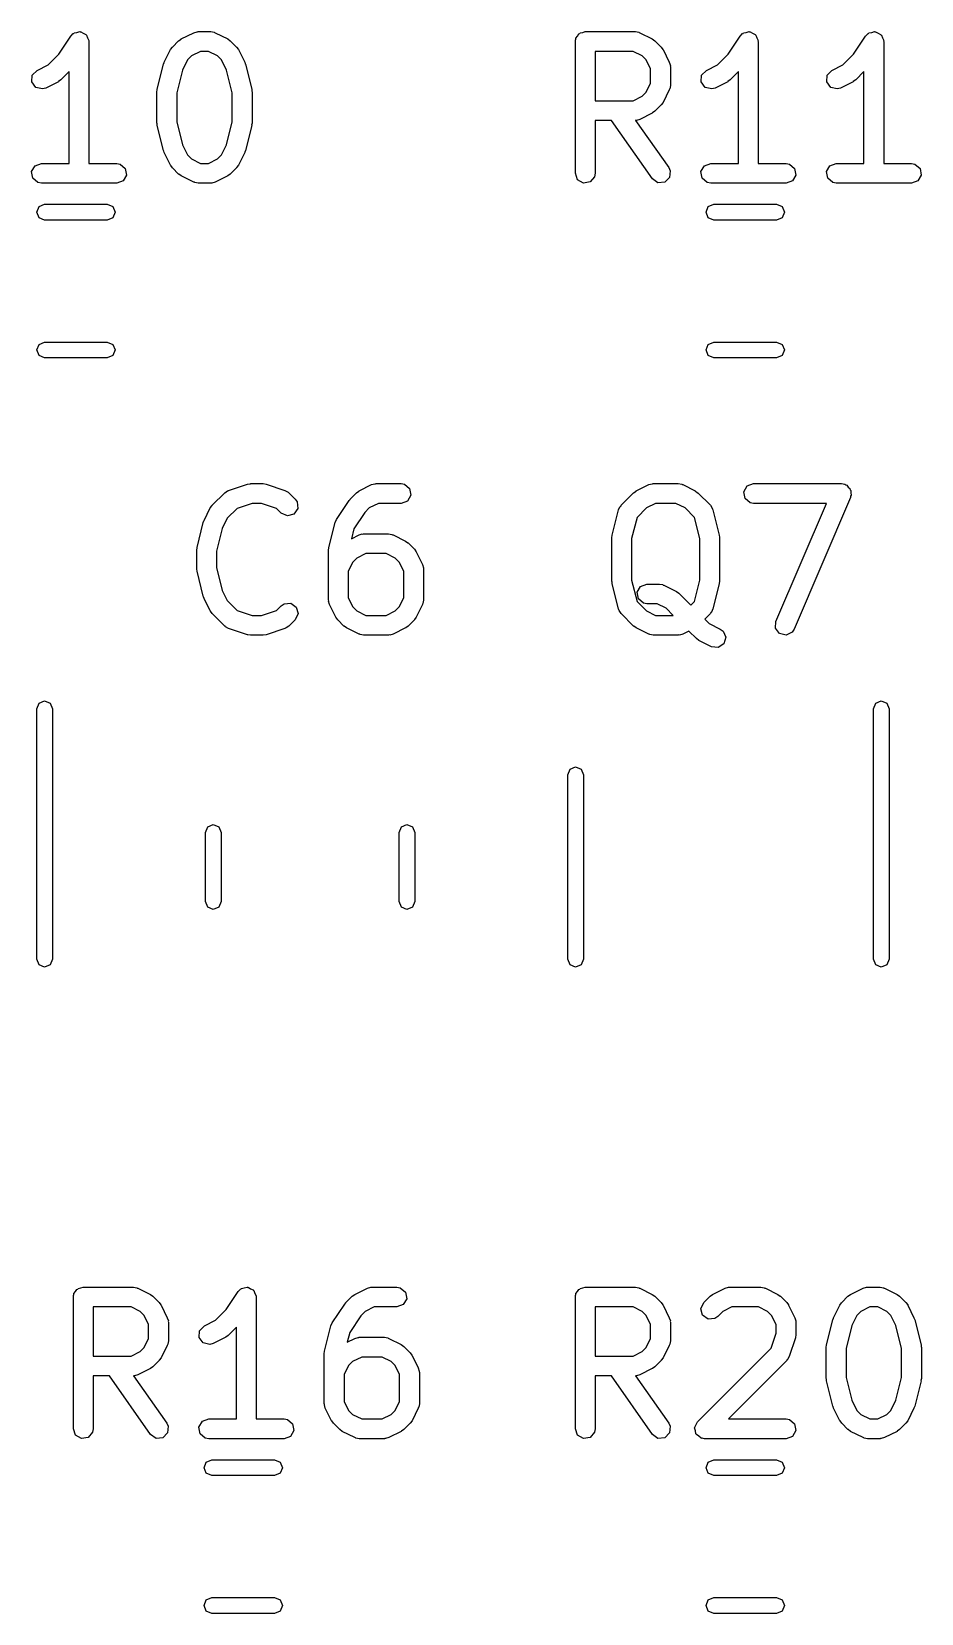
# Model space of a CAD drawing. Extents: x 122.1 to 176.4, y -124 to -74.3.
# Drawn here: x 156.51 to 163.26, y -90.12 to -78.12 of the extents above; entities that cross this region are included whole.
import ezdxf

# ---------------------------------------------------------------- set-up
doc = ezdxf.new("R2010")
doc.units = 0
doc.layers.add('BLACK', color=7, linetype='CONTINUOUS')

msp = doc.modelspace()

# ---------------------------------------------------------------- linework, layer by layer
at = {"layer": 'BLACK', "linetype": 'CONTINUOUS'}
for p, q in [((156.853, -78.1236), (156.874, -78.1175)), ((156.874, -78.1175), (156.878, -78.1193)), ((156.878, -78.1193), (156.882, -78.1185)), ((156.882, -78.1185), (156.901, -78.1294)), ((157.74, -78.1253), (157.765, -78.1179)), ((157.765, -78.1179), (157.769, -78.1189)), ((157.769, -78.1189), (157.774, -78.1174)), ((157.774, -78.1174), (157.869, -78.1174)), ((157.869, -78.1174), (157.894, -78.1219)), ((160.692, -78.124), (160.711, -78.1174)), ((160.711, -78.1174), (161.092, -78.1174)), ((161.092, -78.1174), (161.117, -78.1219)), ((161.933, -78.1236), (161.954, -78.1175)), ((161.954, -78.1175), (161.958, -78.1193)), ((161.958, -78.1193), (161.962, -78.1185)), ((161.962, -78.1185), (161.981, -78.1294)), ((162.885, -78.1236), (162.906, -78.1175)), ((162.906, -78.1175), (162.91, -78.1193)), ((162.91, -78.1193), (162.914, -78.1185)), ((162.914, -78.1185), (162.933, -78.1294)), ((156.715, -78.2875), (156.806, -78.1508)), ((156.806, -78.1508), (156.824, -78.1319)), ((156.824, -78.1319), (156.829, -78.1307)), ((156.829, -78.1307), (156.831, -78.1274)), ((156.831, -78.1274), (156.853, -78.1236)), ((156.901, -78.1294), (156.921, -78.1381)), ((156.921, -78.1381), (156.923, -78.142)), ((156.923, -78.142), (156.926, -78.1442)), ((156.926, -78.1442), (156.934, -78.1646)), ((156.934, -78.1646), (156.943, -78.1841)), ((156.943, -78.1841), (156.942, -78.1883)), ((156.942, -78.1883), (156.944, -78.1924)), ((156.944, -78.1924), (156.944, -79.1174)), ((157.564, -78.2541), (157.577, -78.2361)), ((157.577, -78.2361), (157.578, -78.2346)), ((157.578, -78.2346), (157.625, -78.187)), ((157.625, -78.187), (157.644, -78.1741)), ((157.644, -78.1741), (157.645, -78.1729)), ((157.645, -78.1729), (157.74, -78.1253)), ((157.894, -78.1219), (157.898, -78.1248)), ((157.898, -78.1248), (157.902, -78.1253)), ((157.902, -78.1253), (157.998, -78.1729)), ((157.998, -78.1729), (158.016, -78.1863)), ((158.016, -78.1863), (158.017, -78.187)), ((158.017, -78.187), (158.065, -78.2346)), ((158.065, -78.2346), (158.078, -78.253)), ((160.636, -78.1924), (160.637, -78.1826)), ((160.636, -79.1924), (160.636, -78.1924)), ((160.637, -78.1794), (160.639, -78.1765)), ((160.637, -78.1826), (160.637, -78.1794)), ((160.639, -78.1765), (160.64, -78.1667)), ((160.64, -78.1667), (160.653, -78.1518)), ((160.653, -78.1518), (160.663, -78.1349)), ((160.663, -78.1349), (160.669, -78.1326)), ((160.669, -78.1326), (160.673, -78.1274)), ((160.673, -78.1274), (160.692, -78.124)), ((161.117, -78.1219), (161.121, -78.1248)), ((161.121, -78.1248), (161.125, -78.1253)), ((161.125, -78.1253), (161.22, -78.1729)), ((161.22, -78.1729), (161.238, -78.1863)), ((161.238, -78.1863), (161.24, -78.187)), ((161.24, -78.187), (161.288, -78.2346)), ((161.288, -78.2346), (161.3, -78.253)), ((161.795, -78.2875), (161.886, -78.1508)), ((161.886, -78.1508), (161.904, -78.1319)), ((161.904, -78.1319), (161.909, -78.1307)), ((161.909, -78.1307), (161.911, -78.1274)), ((161.911, -78.1274), (161.933, -78.1236)), ((161.981, -78.1294), (162.001, -78.1381)), ((162.001, -78.1381), (162.003, -78.142)), ((162.003, -78.142), (162.006, -78.1442)), ((162.006, -78.1442), (162.014, -78.1646)), ((162.014, -78.1646), (162.023, -78.1841)), ((162.023, -78.1841), (162.022, -78.1883)), ((162.022, -78.1883), (162.024, -78.1924)), ((162.024, -78.1924), (162.024, -79.1174)), ((162.748, -78.2875), (162.839, -78.1508)), ((162.839, -78.1508), (162.857, -78.1319)), ((162.857, -78.1319), (162.861, -78.1307)), ((162.861, -78.1307), (162.864, -78.1274)), ((162.864, -78.1274), (162.885, -78.1236)), ((162.933, -78.1294), (162.953, -78.1381)), ((162.953, -78.1381), (162.955, -78.142)), ((162.955, -78.142), (162.959, -78.1442)), ((162.959, -78.1442), (162.966, -78.1646)), ((162.966, -78.1646), (162.976, -78.1841)), ((162.976, -78.1841), (162.975, -78.1883)), ((162.975, -78.1883), (162.976, -78.1924)), ((162.976, -78.1924), (162.976, -79.1174)), ((156.634, -78.3688), (156.715, -78.2875)), ((157.51, -78.3647), (157.516, -78.3528)), ((157.516, -78.3493), (157.564, -78.2541)), ((157.516, -78.3528), (157.516, -78.3493)), ((157.692, -78.332), (157.654, -78.409)), ((157.723, -78.3016), (157.692, -78.332)), ((157.791, -78.2674), (157.723, -78.3016)), ((157.851, -78.2674), (157.791, -78.2674)), ((157.92, -78.3016), (157.851, -78.2674)), ((157.95, -78.332), (157.92, -78.3016)), ((157.989, -78.409), (157.95, -78.332)), ((158.078, -78.253), (158.079, -78.2541)), ((158.079, -78.2541), (158.126, -78.3493)), ((158.126, -78.3493), (158.13, -78.3617)), ((160.786, -78.2674), (160.786, -78.6412)), ((161.074, -78.2674), (160.786, -78.2674)), ((161.142, -78.3016), (161.074, -78.2674)), ((161.173, -78.332), (161.142, -78.3016)), ((161.207, -78.4006), (161.173, -78.332)), ((161.3, -78.253), (161.302, -78.2541)), ((161.302, -78.2541), (161.349, -78.3493)), ((161.349, -78.3493), (161.357, -78.3743)), ((161.714, -78.3688), (161.795, -78.2875)), ((162.666, -78.3688), (162.748, -78.2875)), ((156.511, -78.4995), (156.514, -78.4483)), ((156.514, -78.4483), (156.55, -78.411)), ((156.55, -78.411), (156.634, -78.3688)), ((156.794, -78.4211), (156.731, -78.4835)), ((156.794, -79.1174), (156.794, -78.4211)), ((157.463, -78.5551), (157.51, -78.3647)), ((157.654, -78.409), (157.61, -78.5826)), ((158.032, -78.5826), (157.989, -78.409)), ((158.13, -78.3617), (158.132, -78.3647)), ((158.132, -78.3647), (158.18, -78.5551)), ((161.207, -78.508), (161.207, -78.4006)), ((161.357, -78.3743), (161.356, -78.3786)), ((161.356, -78.3786), (161.357, -78.3829)), ((161.357, -78.3829), (161.357, -78.5257)), ((161.591, -78.4995), (161.594, -78.4483)), ((161.594, -78.4483), (161.63, -78.411)), ((161.63, -78.411), (161.714, -78.3688)), ((161.874, -78.4211), (161.811, -78.4835)), ((161.874, -79.1174), (161.874, -78.4211)), ((162.544, -78.4995), (162.547, -78.4483)), ((162.547, -78.4483), (162.582, -78.411)), ((162.582, -78.411), (162.666, -78.3688)), ((162.826, -78.4211), (162.764, -78.4835)), ((162.826, -79.1174), (162.826, -78.4211)), ((156.542, -78.5407), (156.511, -78.4995)), ((156.592, -78.5526), (156.542, -78.5407)), ((156.617, -78.5452), (156.592, -78.5526)), ((156.712, -78.4976), (156.617, -78.5452)), ((156.713, -78.4964), (156.712, -78.4976)), ((156.731, -78.4835), (156.713, -78.4964)), ((157.46, -78.5733), (157.463, -78.5586)), ((157.46, -78.8114), (157.46, -78.5733)), ((157.463, -78.5586), (157.463, -78.5551)), ((157.61, -78.5826), (157.61, -78.8022)), ((158.032, -78.8022), (158.032, -78.5826)), ((158.18, -78.5551), (158.181, -78.5701)), ((158.181, -78.5701), (158.182, -78.5733)), ((158.182, -78.5733), (158.182, -78.8114)), ((161.142, -78.6069), (161.173, -78.5765)), ((161.173, -78.5765), (161.207, -78.508)), ((161.349, -78.5593), (161.302, -78.6545)), ((161.35, -78.5548), (161.349, -78.5593)), ((161.353, -78.5514), (161.35, -78.5548)), ((161.357, -78.5257), (161.353, -78.5514)), ((161.622, -78.5407), (161.591, -78.4995)), ((161.672, -78.5526), (161.622, -78.5407)), ((161.697, -78.5452), (161.672, -78.5526)), ((161.792, -78.4976), (161.697, -78.5452)), ((161.793, -78.4964), (161.792, -78.4976)), ((161.811, -78.4835), (161.793, -78.4964)), ((162.574, -78.5407), (162.544, -78.4995)), ((162.624, -78.5526), (162.574, -78.5407)), ((162.649, -78.5452), (162.624, -78.5526)), ((162.744, -78.4976), (162.649, -78.5452)), ((162.745, -78.4964), (162.744, -78.4976)), ((162.764, -78.4835), (162.745, -78.4964)), ((160.786, -78.6412), (161.074, -78.6412)), ((161.074, -78.6412), (161.142, -78.6069)), ((161.288, -78.674), (161.24, -78.7216)), ((161.302, -78.6545), (161.288, -78.6725)), ((161.288, -78.6725), (161.288, -78.674)), ((157.462, -78.8147), (157.46, -78.8114)), ((157.463, -78.8296), (157.462, -78.8147)), ((157.51, -79.0201), (157.463, -78.8296)), ((157.61, -78.8022), (157.654, -78.9757)), ((157.989, -78.9757), (158.032, -78.8022)), ((158.18, -78.8296), (158.132, -79.0201)), ((158.182, -78.8114), (158.179, -78.8262)), ((158.179, -78.8262), (158.18, -78.8296)), ((160.91, -78.7912), (160.786, -78.7912)), ((160.786, -78.7912), (160.786, -79.1924)), ((161.221, -79.2354), (160.91, -78.7912)), ((161.096, -78.7897), (161.093, -78.7908)), ((161.093, -78.7908), (161.344, -79.1494)), ((161.1, -78.7907), (161.096, -78.7897)), ((161.125, -78.7833), (161.1, -78.7907)), ((161.22, -78.7357), (161.125, -78.7833)), ((161.222, -78.7345), (161.22, -78.7357)), ((161.24, -78.7216), (161.222, -78.7345)), ((157.512, -79.023), (157.51, -79.0201)), ((157.516, -79.0354), (157.512, -79.023)), ((157.564, -79.1307), (157.516, -79.0354)), ((157.654, -78.9757), (157.692, -79.0527)), ((157.692, -79.0527), (157.723, -79.0831)), ((157.92, -79.0831), (157.95, -79.0527)), ((157.95, -79.0527), (157.989, -78.9757)), ((158.126, -79.0354), (158.079, -79.1307)), ((158.127, -79.0319), (158.126, -79.0354)), ((158.132, -79.0201), (158.127, -79.0319)), ((156.509, -79.1794), (156.535, -79.1349)), ((156.518, -79.2299), (156.509, -79.1794)), ((156.535, -79.1349), (156.583, -79.1174)), ((156.583, -79.1174), (156.794, -79.1174)), ((156.944, -79.1174), (157.155, -79.1174)), ((157.155, -79.1174), (157.18, -79.1219)), ((157.18, -79.1219), (157.219, -79.1549)), ((157.219, -79.1549), (157.228, -79.2054)), ((157.565, -79.1318), (157.564, -79.1307)), ((157.578, -79.1502), (157.565, -79.1318)), ((157.625, -79.1978), (157.578, -79.1502)), ((157.627, -79.1985), (157.625, -79.1978)), ((157.645, -79.2118), (157.627, -79.1985)), ((157.723, -79.0831), (157.791, -79.1174)), ((157.791, -79.1174), (157.851, -79.1174)), ((157.851, -79.1174), (157.92, -79.0831)), ((158.017, -79.1978), (157.999, -79.2107)), ((158.065, -79.1502), (158.017, -79.1978)), ((158.079, -79.1307), (158.065, -79.1487)), ((158.065, -79.1487), (158.065, -79.1502)), ((160.653, -79.2406), (160.636, -79.1924)), ((160.786, -79.1924), (160.781, -79.218)), ((161.344, -79.1494), (161.355, -79.173)), ((161.355, -79.173), (161.35, -79.2241)), ((161.589, -79.1794), (161.615, -79.1349)), ((161.598, -79.2299), (161.589, -79.1794)), ((161.615, -79.1349), (161.663, -79.1174)), ((161.663, -79.1174), (161.874, -79.1174)), ((162.024, -79.1174), (162.235, -79.1174)), ((162.235, -79.1174), (162.26, -79.1219)), ((162.26, -79.1219), (162.299, -79.1549)), ((162.299, -79.1549), (162.308, -79.2054)), ((162.542, -79.1794), (162.567, -79.1349)), ((162.551, -79.2299), (162.542, -79.1794)), ((162.567, -79.1349), (162.615, -79.1174)), ((162.615, -79.1174), (162.826, -79.1174)), ((162.976, -79.1174), (163.187, -79.1174)), ((163.187, -79.1174), (163.213, -79.1219)), ((163.213, -79.1219), (163.252, -79.1549)), ((163.252, -79.1549), (163.261, -79.2054)), ((156.557, -79.2629), (156.518, -79.2299)), ((156.583, -79.2674), (156.557, -79.2629)), ((157.155, -79.2674), (156.583, -79.2674)), ((157.203, -79.2498), (157.155, -79.2674)), ((157.228, -79.2054), (157.203, -79.2498)), ((157.74, -79.2595), (157.645, -79.2118)), ((157.744, -79.26), (157.74, -79.2595)), ((157.748, -79.2629), (157.744, -79.26)), ((157.774, -79.2674), (157.748, -79.2629)), ((157.869, -79.2674), (157.774, -79.2674)), ((157.873, -79.2658), (157.869, -79.2674)), ((157.877, -79.2669), (157.873, -79.2658)), ((157.902, -79.2595), (157.877, -79.2669)), ((157.998, -79.2118), (157.902, -79.2595)), ((157.999, -79.2107), (157.998, -79.2118)), ((160.698, -79.2662), (160.653, -79.2406)), ((160.748, -79.2573), (160.698, -79.2662)), ((160.781, -79.218), (160.748, -79.2573)), ((161.263, -79.2648), (161.221, -79.2354)), ((161.314, -79.2604), (161.263, -79.2648)), ((161.35, -79.2241), (161.314, -79.2604)), ((161.637, -79.2629), (161.598, -79.2299)), ((161.663, -79.2674), (161.637, -79.2629)), ((162.235, -79.2674), (161.663, -79.2674)), ((162.283, -79.2498), (162.235, -79.2674)), ((162.308, -79.2054), (162.283, -79.2498)), ((162.59, -79.2629), (162.551, -79.2299)), ((162.615, -79.2674), (162.59, -79.2629)), ((163.187, -79.2674), (162.615, -79.2674)), ((163.235, -79.2498), (163.187, -79.2674)), ((163.261, -79.2054), (163.235, -79.2498)), ((156.565, -79.4451), (156.608, -79.4275)), ((156.608, -79.4275), (157.082, -79.4275)), ((157.082, -79.4275), (157.125, -79.4451)), ((161.645, -79.4451), (161.688, -79.4275)), ((161.688, -79.4275), (162.162, -79.4275)), ((162.162, -79.4275), (162.205, -79.4451)), ((156.548, -79.4875), (156.565, -79.4451)), ((156.565, -79.5299), (156.548, -79.4875)), ((156.608, -79.5475), (156.565, -79.5299)), ((157.082, -79.5475), (156.608, -79.5475)), ((157.125, -79.5299), (157.082, -79.5475)), ((157.125, -79.4451), (157.142, -79.4875)), ((157.142, -79.4875), (157.125, -79.5299)), ((161.628, -79.4875), (161.645, -79.4451)), ((161.645, -79.5299), (161.628, -79.4875)), ((161.688, -79.5475), (161.645, -79.5299)), ((162.162, -79.5475), (161.688, -79.5475)), ((162.205, -79.5299), (162.162, -79.5475)), ((162.205, -79.4451), (162.222, -79.4875)), ((162.222, -79.4875), (162.205, -79.5299)), ((156.548, -80.5325), (156.565, -80.4901)), ((156.565, -80.4901), (156.608, -80.4725)), ((156.608, -80.4725), (157.082, -80.4725)), ((157.082, -80.4725), (157.125, -80.4901)), ((157.125, -80.4901), (157.142, -80.5325)), ((161.628, -80.5325), (161.645, -80.4901)), ((161.645, -80.4901), (161.688, -80.4725)), ((161.688, -80.4725), (162.162, -80.4725)), ((162.162, -80.4725), (162.205, -80.4901)), ((162.205, -80.4901), (162.222, -80.5325)), ((156.565, -80.5749), (156.548, -80.5325)), ((156.608, -80.5925), (156.565, -80.5749)), ((157.082, -80.5925), (156.608, -80.5925)), ((157.125, -80.5749), (157.082, -80.5925)), ((157.142, -80.5325), (157.125, -80.5749)), ((161.645, -80.5749), (161.628, -80.5325)), ((161.688, -80.5925), (161.645, -80.5749)), ((162.162, -80.5925), (161.688, -80.5925)), ((162.205, -80.5749), (162.162, -80.5925)), ((162.222, -80.5325), (162.205, -80.5749)), ((157.996, -81.601), (158.001, -81.6006)), ((158.001, -81.6006), (158.004, -81.5978)), ((158.004, -81.5978), (158.147, -81.5502)), ((158.147, -81.5502), (158.169, -81.5469)), ((158.169, -81.5469), (158.171, -81.5464)), ((158.171, -81.5464), (158.266, -81.5464)), ((158.266, -81.5464), (158.288, -81.5503)), ((158.288, -81.5503), (158.29, -81.5502)), ((158.29, -81.5502), (158.432, -81.5978)), ((158.432, -81.5978), (158.455, -81.6103)), ((158.994, -81.6019), (159.089, -81.5543)), ((159.089, -81.5543), (159.114, -81.5469)), ((159.114, -81.5469), (159.119, -81.5479)), ((159.119, -81.5479), (159.123, -81.5464)), ((159.123, -81.5464), (159.313, -81.5464)), ((159.313, -81.5464), (159.339, -81.5509)), ((159.339, -81.5509), (159.378, -81.5839)), ((159.378, -81.5839), (159.387, -81.6344)), ((161.098, -81.6019), (161.193, -81.5543)), ((161.193, -81.5543), (161.218, -81.5469)), ((161.218, -81.5469), (161.222, -81.5479)), ((161.222, -81.5479), (161.227, -81.5464)), ((161.227, -81.5464), (161.417, -81.5464)), ((161.417, -81.5464), (161.443, -81.5509)), ((161.443, -81.5509), (161.446, -81.5538)), ((161.446, -81.5538), (161.451, -81.5543)), ((161.451, -81.5543), (161.546, -81.6019)), ((161.915, -81.6084), (161.94, -81.5639)), ((161.94, -81.5639), (161.988, -81.5464)), ((161.988, -81.5464), (162.655, -81.5464)), ((162.655, -81.5464), (162.681, -81.5509)), ((162.681, -81.5509), (162.688, -81.5566)), ((162.688, -81.5566), (162.696, -81.5586)), ((162.696, -81.5586), (162.707, -81.5726)), ((162.707, -81.5726), (162.72, -81.5839)), ((162.72, -81.5839), (162.722, -81.5926)), ((162.722, -81.5926), (162.727, -81.5997)), ((162.727, -81.5997), (162.726, -81.6172)), ((157.865, -81.7307), (157.879, -81.7127)), ((157.879, -81.7112), (157.975, -81.616)), ((157.879, -81.7127), (157.879, -81.7112)), ((157.975, -81.616), (157.996, -81.601)), ((158.183, -81.6964), (158.068, -81.7346)), ((158.254, -81.6964), (158.183, -81.6964)), ((158.368, -81.7346), (158.254, -81.6964)), ((158.455, -81.6103), (158.458, -81.6141)), ((158.458, -81.6141), (158.462, -81.616)), ((158.462, -81.616), (158.509, -81.6636)), ((158.509, -81.6636), (158.524, -81.6849)), ((158.524, -81.6849), (158.529, -81.736)), ((158.822, -81.8179), (158.918, -81.675)), ((158.918, -81.675), (158.926, -81.6668)), ((158.926, -81.6668), (158.927, -81.6636)), ((158.927, -81.6636), (158.975, -81.616)), ((158.975, -81.616), (158.993, -81.6031)), ((158.993, -81.6031), (158.994, -81.6019)), ((159.141, -81.6964), (159.072, -81.7306)), ((159.313, -81.6964), (159.141, -81.6964)), ((159.362, -81.6788), (159.313, -81.6964)), ((159.387, -81.6344), (159.362, -81.6788)), ((160.974, -81.7223), (160.98, -81.7179)), ((160.98, -81.7179), (160.983, -81.7112)), ((160.983, -81.7112), (161.078, -81.616)), ((161.078, -81.616), (161.097, -81.6031)), ((161.097, -81.6031), (161.098, -81.6019)), ((161.244, -81.6964), (161.176, -81.7306)), ((161.399, -81.6964), (161.244, -81.6964)), ((161.468, -81.7306), (161.399, -81.6964)), ((161.546, -81.6019), (161.564, -81.6153)), ((161.564, -81.6153), (161.565, -81.616)), ((161.565, -81.616), (161.661, -81.7112)), ((161.661, -81.7112), (161.675, -81.7325)), ((161.924, -81.6589), (161.915, -81.6084)), ((161.963, -81.6919), (161.924, -81.6589)), ((161.988, -81.6964), (161.963, -81.6919)), ((162.541, -81.6964), (161.988, -81.6964)), ((162.158, -82.5918), (162.541, -81.6964)), ((162.724, -81.6509), (162.296, -82.6509)), ((162.725, -81.6421), (162.724, -81.6509)), ((162.729, -81.6344), (162.725, -81.6421)), ((162.726, -81.6172), (162.729, -81.6344)), ((157.812, -81.8413), (157.817, -81.8295)), ((157.817, -81.8295), (157.818, -81.8259)), ((157.818, -81.8259), (157.865, -81.7307)), ((157.994, -81.8087), (157.956, -81.8857)), ((158.068, -81.7346), (157.994, -81.8087)), ((158.403, -81.7697), (158.368, -81.7346)), ((158.45, -81.7913), (158.403, -81.7697)), ((158.499, -81.7781), (158.45, -81.7913)), ((158.529, -81.736), (158.499, -81.7781)), ((158.812, -81.8413), (158.822, -81.8183)), ((158.822, -81.8183), (158.822, -81.8179)), ((159.038, -81.7644), (158.955, -81.8903)), ((159.072, -81.7306), (159.038, -81.7644)), ((160.916, -81.9365), (160.963, -81.746)), ((160.963, -81.746), (160.974, -81.7223)), ((161.104, -81.8026), (161.063, -81.9639)), ((161.176, -81.7306), (161.104, -81.8026)), ((161.54, -81.8026), (161.468, -81.7306)), ((161.58, -81.9639), (161.54, -81.8026)), ((161.675, -81.7325), (161.676, -81.7399)), ((161.676, -81.7399), (161.68, -81.746)), ((161.68, -81.746), (161.728, -81.9365)), ((157.765, -82.0318), (157.812, -81.8413)), ((157.956, -81.8857), (157.912, -82.0592)), ((158.765, -82.0318), (158.812, -81.8413)), ((158.955, -81.8903), (158.936, -81.9644)), ((158.936, -81.9644), (158.994, -81.9353)), ((158.994, -81.9353), (159.019, -81.9278)), ((159.019, -81.9278), (159.024, -81.9289)), ((159.024, -81.9289), (159.028, -81.9273)), ((159.028, -81.9273), (159.218, -81.9273)), ((159.218, -81.9273), (159.244, -81.9319)), ((159.244, -81.9319), (159.247, -81.9347)), ((159.247, -81.9347), (159.252, -81.9353)), ((159.252, -81.9353), (159.347, -81.9829)), ((160.913, -81.9547), (160.916, -81.94)), ((160.913, -82.288), (160.913, -81.9547)), ((160.916, -81.94), (160.916, -81.9365)), ((161.728, -81.9365), (161.729, -81.9515)), ((161.729, -81.9515), (161.73, -81.9547)), ((161.73, -81.9547), (161.73, -82.288)), ((157.762, -82.05), (157.765, -82.0352)), ((157.762, -82.1928), (157.762, -82.05)), ((157.765, -82.0352), (157.765, -82.0318)), ((157.912, -82.0592), (157.912, -82.1836)), ((158.762, -82.05), (158.765, -82.0352)), ((158.762, -82.4309), (158.762, -82.05)), ((158.765, -82.0352), (158.765, -82.0318)), ((159.045, -82.0773), (158.977, -82.1116)), ((159.201, -82.0773), (159.045, -82.0773)), ((159.269, -82.1116), (159.201, -82.0773)), ((159.347, -81.9829), (159.365, -81.9962)), ((159.365, -81.9962), (159.367, -81.9969)), ((159.367, -81.9969), (159.414, -82.0445)), ((159.414, -82.0445), (159.427, -82.0629)), ((159.427, -82.0629), (159.428, -82.064)), ((159.428, -82.064), (159.476, -82.1593)), ((161.063, -81.9639), (161.063, -82.2788)), ((161.58, -82.2788), (161.58, -81.9639)), ((157.763, -82.1961), (157.762, -82.1928)), ((157.765, -82.211), (157.763, -82.1961)), ((157.912, -82.1836), (157.956, -82.3571)), ((158.947, -82.142), (158.912, -82.2105)), ((158.977, -82.1116), (158.947, -82.142)), ((159.299, -82.142), (159.269, -82.1116)), ((159.334, -82.2105), (159.299, -82.142)), ((159.476, -82.1593), (159.483, -82.1842)), ((159.483, -82.1842), (159.482, -82.1886)), ((159.482, -82.1886), (159.484, -82.1928)), ((159.484, -82.1928), (159.484, -82.4309)), ((157.812, -82.4015), (157.765, -82.211)), ((158.912, -82.2105), (158.912, -82.4132)), ((159.334, -82.4132), (159.334, -82.2105)), ((160.915, -82.2913), (160.913, -82.288)), ((160.916, -82.3062), (160.915, -82.2913)), ((160.963, -82.4967), (160.916, -82.3062)), ((161.063, -82.2788), (161.104, -82.4402)), ((161.131, -82.3258), (161.179, -82.3083)), ((161.179, -82.3083), (161.274, -82.3083)), ((161.274, -82.3083), (161.3, -82.3128)), ((161.3, -82.3128), (161.303, -82.3157)), ((161.303, -82.3157), (161.308, -82.3162)), ((161.308, -82.3162), (161.403, -82.3638)), ((161.54, -82.4402), (161.58, -82.2788)), ((161.728, -82.3062), (161.68, -82.4967)), ((161.73, -82.288), (161.728, -82.3028)), ((161.728, -82.3028), (161.728, -82.3062)), ((157.814, -82.4044), (157.812, -82.4015)), ((157.818, -82.4168), (157.814, -82.4044)), ((157.865, -82.5121), (157.818, -82.4168)), ((157.956, -82.3571), (157.994, -82.4341)), ((157.994, -82.4341), (158.068, -82.5082)), ((158.764, -82.4351), (158.762, -82.4309)), ((158.763, -82.4395), (158.764, -82.4351)), ((158.77, -82.4644), (158.763, -82.4395)), ((158.912, -82.4132), (158.947, -82.4817)), ((159.299, -82.4817), (159.334, -82.4132)), ((159.484, -82.4309), (159.479, -82.4566)), ((161.104, -82.4402), (161.176, -82.5121)), ((161.105, -82.3703), (161.131, -82.3258)), ((161.114, -82.4208), (161.105, -82.3703)), ((161.153, -82.4538), (161.114, -82.4208)), ((161.403, -82.3638), (161.421, -82.3772)), ((161.421, -82.3772), (161.422, -82.3779)), ((161.422, -82.3779), (161.512, -82.4677)), ((161.512, -82.4677), (161.54, -82.4402)), ((157.867, -82.5132), (157.865, -82.5121)), ((157.879, -82.5316), (157.867, -82.5132)), ((157.975, -82.6268), (157.879, -82.5316)), ((158.068, -82.5082), (158.183, -82.5464)), ((158.183, -82.5464), (158.254, -82.5464)), ((158.254, -82.5464), (158.368, -82.5082)), ((158.368, -82.5082), (158.403, -82.4731)), ((158.403, -82.4731), (158.425, -82.4582)), ((158.425, -82.4582), (158.476, -82.4537)), ((158.476, -82.4537), (158.518, -82.4831)), ((158.531, -82.5327), (158.509, -82.5792)), ((158.518, -82.4831), (158.531, -82.5327)), ((158.818, -82.5597), (158.77, -82.4644)), ((158.819, -82.5608), (158.818, -82.5597)), ((158.947, -82.4817), (158.977, -82.5121)), ((158.977, -82.5121), (159.045, -82.5464)), ((159.045, -82.5464), (159.201, -82.5464)), ((159.201, -82.5464), (159.269, -82.5121)), ((159.269, -82.5121), (159.299, -82.4817)), ((159.428, -82.5597), (159.415, -82.5777)), ((159.476, -82.4644), (159.428, -82.5597)), ((159.479, -82.4566), (159.476, -82.46)), ((159.476, -82.46), (159.476, -82.4644)), ((160.967, -82.5028), (160.963, -82.4967)), ((160.968, -82.5102), (160.967, -82.5028)), ((160.983, -82.5316), (160.968, -82.5102)), ((161.078, -82.6268), (160.983, -82.5316)), ((161.179, -82.4583), (161.153, -82.4538)), ((161.176, -82.5121), (161.244, -82.5464)), ((161.256, -82.4583), (161.179, -82.4583)), ((161.244, -82.5464), (161.379, -82.5464)), ((161.325, -82.4925), (161.256, -82.4583)), ((161.379, -82.5464), (161.325, -82.4925)), ((161.661, -82.5316), (161.618, -82.5738)), ((161.664, -82.5248), (161.661, -82.5316)), ((161.67, -82.5205), (161.664, -82.5248)), ((161.68, -82.4967), (161.67, -82.5205)), ((157.979, -82.6287), (157.975, -82.6268)), ((157.981, -82.6325), (157.979, -82.6287)), ((158.004, -82.6449), (157.981, -82.6325)), ((158.147, -82.6925), (158.004, -82.6449)), ((158.432, -82.6449), (158.29, -82.6925)), ((158.436, -82.6421), (158.432, -82.6449)), ((158.44, -82.6417), (158.436, -82.6421)), ((158.462, -82.6268), (158.44, -82.6417)), ((158.509, -82.5792), (158.462, -82.6268)), ((158.832, -82.5792), (158.819, -82.5608)), ((158.879, -82.6268), (158.832, -82.5792)), ((158.881, -82.6275), (158.879, -82.6268)), ((158.899, -82.6408), (158.881, -82.6275)), ((158.994, -82.6885), (158.899, -82.6408)), ((159.347, -82.6408), (159.252, -82.6885)), ((159.348, -82.6397), (159.347, -82.6408)), ((159.367, -82.6268), (159.348, -82.6397)), ((159.414, -82.5792), (159.367, -82.6268)), ((159.415, -82.5777), (159.414, -82.5792)), ((161.08, -82.6275), (161.078, -82.6268)), ((161.098, -82.6408), (161.08, -82.6275)), ((161.193, -82.6885), (161.098, -82.6408)), ((161.497, -82.665), (161.451, -82.6885)), ((161.554, -82.722), (161.497, -82.665)), ((161.618, -82.5738), (161.652, -82.6074)), ((161.652, -82.6074), (161.736, -82.6495)), ((161.736, -82.6495), (161.757, -82.6651)), ((161.757, -82.6651), (161.778, -82.7121)), ((162.155, -82.6431), (162.158, -82.5918)), ((162.186, -82.6841), (162.155, -82.6431)), ((162.281, -82.6727), (162.235, -82.6959)), ((162.296, -82.6509), (162.281, -82.6727)), ((158.149, -82.6925), (158.147, -82.6925)), ((158.171, -82.6964), (158.149, -82.6925)), ((158.266, -82.6964), (158.171, -82.6964)), ((158.267, -82.6958), (158.266, -82.6964)), ((158.29, -82.6925), (158.267, -82.6958)), ((158.999, -82.689), (158.994, -82.6885)), ((159.002, -82.6919), (158.999, -82.689)), ((159.028, -82.6964), (159.002, -82.6919)), ((159.218, -82.6964), (159.028, -82.6964)), ((159.222, -82.6948), (159.218, -82.6964)), ((159.227, -82.6959), (159.222, -82.6948)), ((159.252, -82.6885), (159.227, -82.6959)), ((161.197, -82.689), (161.193, -82.6885)), ((161.201, -82.6919), (161.197, -82.689)), ((161.227, -82.6964), (161.201, -82.6919)), ((161.417, -82.6964), (161.227, -82.6964)), ((161.421, -82.6948), (161.417, -82.6964)), ((161.426, -82.6959), (161.421, -82.6948)), ((161.451, -82.6885), (161.426, -82.6959)), ((161.556, -82.7227), (161.554, -82.722)), ((161.574, -82.7361), (161.556, -82.7227)), ((161.669, -82.7837), (161.574, -82.7361)), ((161.72, -82.7896), (161.669, -82.7837)), ((161.763, -82.7613), (161.72, -82.7896)), ((161.778, -82.7121), (161.763, -82.7613)), ((162.235, -82.6959), (162.186, -82.6841)), ((156.548, -83.255), (156.566, -83.2126)), ((156.548, -85.155), (156.548, -83.255)), ((156.566, -83.2126), (156.608, -83.195)), ((156.608, -83.195), (156.65, -83.2126)), ((156.65, -83.2126), (156.668, -83.255)), ((156.668, -83.255), (156.668, -85.155)), ((162.898, -83.255), (162.916, -83.2126)), ((162.898, -85.155), (162.898, -83.255)), ((162.916, -83.2126), (162.958, -83.195)), ((162.958, -83.195), (163, -83.2126)), ((163, -83.2126), (163.018, -83.255)), ((163.018, -83.255), (163.018, -85.155)), ((160.578, -83.755), (160.596, -83.7126)), ((160.578, -85.155), (160.578, -83.755)), ((160.596, -83.7126), (160.638, -83.695)), ((160.638, -83.695), (160.68, -83.7126)), ((160.68, -83.7126), (160.698, -83.755)), ((160.698, -83.755), (160.698, -85.155)), ((157.828, -84.1937), (157.846, -84.1513)), ((157.828, -84.7163), (157.828, -84.1937)), ((157.846, -84.1513), (157.888, -84.1337)), ((157.888, -84.1337), (157.93, -84.1513)), ((157.93, -84.1513), (157.948, -84.1937)), ((157.948, -84.1937), (157.948, -84.7163)), ((159.298, -84.1937), (159.316, -84.1513)), ((159.298, -84.7163), (159.298, -84.1937)), ((159.316, -84.1513), (159.358, -84.1337)), ((159.358, -84.1337), (159.4, -84.1513)), ((159.4, -84.1513), (159.418, -84.1937)), ((159.418, -84.1937), (159.418, -84.7163)), ((157.846, -84.7587), (157.828, -84.7163)), ((157.948, -84.7163), (157.93, -84.7587)), ((159.316, -84.7587), (159.298, -84.7163)), ((159.418, -84.7163), (159.4, -84.7587)), ((157.888, -84.7763), (157.846, -84.7587)), ((157.93, -84.7587), (157.888, -84.7763)), ((159.358, -84.7763), (159.316, -84.7587)), ((159.4, -84.7587), (159.358, -84.7763)), ((156.566, -85.1974), (156.548, -85.155)), ((156.608, -85.215), (156.566, -85.1974)), ((156.65, -85.1974), (156.608, -85.215)), ((156.668, -85.155), (156.65, -85.1974)), ((160.596, -85.1974), (160.578, -85.155)), ((160.638, -85.215), (160.596, -85.1974)), ((160.68, -85.1974), (160.638, -85.215)), ((160.698, -85.155), (160.68, -85.1974)), ((162.916, -85.1974), (162.898, -85.155)), ((162.958, -85.215), (162.916, -85.1974)), ((163, -85.1974), (162.958, -85.215)), ((163.018, -85.155), (163, -85.1974)), ((156.826, -87.7174), (156.827, -87.7076)), ((156.826, -88.7174), (156.826, -87.7174)), ((156.827, -87.7044), (156.829, -87.7015)), ((156.827, -87.7076), (156.827, -87.7044)), ((156.829, -87.7015), (156.83, -87.6917)), ((156.83, -87.6917), (156.843, -87.6768)), ((156.843, -87.6768), (156.853, -87.6599)), ((156.853, -87.6599), (156.859, -87.6576)), ((156.859, -87.6576), (156.863, -87.6524)), ((156.863, -87.6524), (156.882, -87.649)), ((156.882, -87.649), (156.901, -87.6424)), ((156.901, -87.6424), (157.282, -87.6424)), ((157.282, -87.6424), (157.307, -87.6469)), ((157.307, -87.6469), (157.311, -87.6498)), ((157.311, -87.6498), (157.315, -87.6503)), ((157.315, -87.6503), (157.41, -87.6979)), ((157.41, -87.6979), (157.428, -87.7113)), ((157.428, -87.7113), (157.43, -87.712)), ((157.43, -87.712), (157.478, -87.7596)), ((157.985, -87.8125), (158.076, -87.6758)), ((158.076, -87.6758), (158.094, -87.6569)), ((158.094, -87.6569), (158.099, -87.6557)), ((158.099, -87.6557), (158.101, -87.6524)), ((158.101, -87.6524), (158.123, -87.6486)), ((158.123, -87.6486), (158.144, -87.6425)), ((158.144, -87.6425), (158.148, -87.6443)), ((158.148, -87.6443), (158.152, -87.6435)), ((158.152, -87.6435), (158.171, -87.6544)), ((158.171, -87.6544), (158.191, -87.6631)), ((158.191, -87.6631), (158.193, -87.667)), ((158.193, -87.667), (158.196, -87.6692)), ((158.196, -87.6692), (158.204, -87.6896)), ((158.204, -87.6896), (158.213, -87.7091)), ((158.213, -87.7091), (158.212, -87.7133)), ((158.212, -87.7133), (158.214, -87.7174)), ((158.214, -87.7174), (158.214, -88.6424)), ((158.895, -87.7596), (158.943, -87.712)), ((158.943, -87.712), (158.961, -87.6991)), ((158.961, -87.6991), (158.962, -87.6979)), ((158.962, -87.6979), (159.058, -87.6503)), ((159.058, -87.6503), (159.083, -87.6429)), ((159.083, -87.6429), (159.087, -87.6439)), ((159.087, -87.6439), (159.091, -87.6424)), ((159.091, -87.6424), (159.282, -87.6424)), ((159.282, -87.6424), (159.307, -87.6469)), ((159.307, -87.6469), (159.347, -87.6799)), ((159.347, -87.6799), (159.356, -87.7304)), ((160.636, -87.7174), (160.637, -87.7076)), ((160.636, -88.7174), (160.636, -87.7174)), ((160.637, -87.7044), (160.639, -87.7015)), ((160.637, -87.7076), (160.637, -87.7044)), ((160.639, -87.7015), (160.64, -87.6917)), ((160.64, -87.6917), (160.653, -87.6768)), ((160.653, -87.6768), (160.663, -87.6599)), ((160.663, -87.6599), (160.669, -87.6576)), ((160.669, -87.6576), (160.673, -87.6524)), ((160.673, -87.6524), (160.692, -87.649)), ((160.692, -87.649), (160.711, -87.6424)), ((160.711, -87.6424), (161.092, -87.6424)), ((161.092, -87.6424), (161.117, -87.6469)), ((161.117, -87.6469), (161.121, -87.6498)), ((161.121, -87.6498), (161.125, -87.6503)), ((161.125, -87.6503), (161.22, -87.6979)), ((161.22, -87.6979), (161.238, -87.7113)), ((161.238, -87.7113), (161.24, -87.712)), ((161.24, -87.712), (161.288, -87.7596)), ((161.61, -87.7596), (161.658, -87.712)), ((161.658, -87.712), (161.676, -87.6991)), ((161.676, -87.6991), (161.677, -87.6979)), ((161.677, -87.6979), (161.772, -87.6503)), ((161.772, -87.6503), (161.797, -87.6429)), ((161.797, -87.6429), (161.802, -87.6439)), ((161.802, -87.6439), (161.806, -87.6424)), ((161.806, -87.6424), (162.044, -87.6424)), ((162.044, -87.6424), (162.07, -87.6469)), ((162.07, -87.6469), (162.073, -87.6498)), ((162.073, -87.6498), (162.078, -87.6503)), ((162.078, -87.6503), (162.173, -87.6979)), ((162.173, -87.6979), (162.191, -87.7113)), ((162.191, -87.7113), (162.192, -87.712)), ((162.192, -87.712), (162.24, -87.7596)), ((162.658, -87.7596), (162.705, -87.712)), ((162.705, -87.712), (162.724, -87.6991)), ((162.724, -87.6991), (162.725, -87.6979)), ((162.725, -87.6979), (162.82, -87.6503)), ((162.82, -87.6503), (162.845, -87.6429)), ((162.845, -87.6429), (162.849, -87.6439)), ((162.849, -87.6439), (162.854, -87.6424)), ((162.854, -87.6424), (162.949, -87.6424)), ((162.949, -87.6424), (162.974, -87.6469)), ((162.974, -87.6469), (162.978, -87.6498)), ((162.978, -87.6498), (162.982, -87.6503)), ((162.982, -87.6503), (163.078, -87.6979)), ((163.078, -87.6979), (163.096, -87.7113)), ((163.096, -87.7113), (163.097, -87.712)), ((163.097, -87.712), (163.145, -87.7596)), ((156.976, -87.7924), (156.976, -88.1662)), ((157.264, -87.7924), (156.976, -87.7924)), ((157.332, -87.8266), (157.264, -87.7924)), ((157.363, -87.857), (157.332, -87.8266)), ((157.478, -87.7596), (157.49, -87.778)), ((157.49, -87.778), (157.492, -87.7791)), ((157.492, -87.7791), (157.539, -87.8743)), ((157.904, -87.8938), (157.985, -87.8125)), ((158.791, -87.9139), (158.886, -87.771)), ((158.886, -87.771), (158.894, -87.7628)), ((158.894, -87.7628), (158.895, -87.7596)), ((159.04, -87.8266), (159.007, -87.8604)), ((159.109, -87.7924), (159.04, -87.8266)), ((159.282, -87.7924), (159.109, -87.7924)), ((159.33, -87.7748), (159.282, -87.7924)), ((159.356, -87.7304), (159.33, -87.7748)), ((160.786, -87.7924), (160.786, -88.1662)), ((161.074, -87.7924), (160.786, -87.7924)), ((161.142, -87.8266), (161.074, -87.7924)), ((161.173, -87.857), (161.142, -87.8266)), ((161.288, -87.7596), (161.3, -87.778)), ((161.3, -87.778), (161.302, -87.7791)), ((161.302, -87.7791), (161.349, -87.8743)), ((161.588, -87.8061), (161.61, -87.7596)), ((161.602, -87.8556), (161.588, -87.8061)), ((161.755, -87.8266), (161.716, -87.8657)), ((161.824, -87.7924), (161.755, -87.8266)), ((162.026, -87.7924), (161.824, -87.7924)), ((162.095, -87.8266), (162.026, -87.7924)), ((162.125, -87.857), (162.095, -87.8266)), ((162.24, -87.7596), (162.253, -87.778)), ((162.253, -87.778), (162.254, -87.7791)), ((162.254, -87.7791), (162.302, -87.8743)), ((162.596, -87.8743), (162.644, -87.7791)), ((162.644, -87.7791), (162.657, -87.7611)), ((162.657, -87.7611), (162.658, -87.7596)), ((162.803, -87.8266), (162.772, -87.857)), ((162.871, -87.7924), (162.803, -87.8266)), ((162.931, -87.7924), (162.871, -87.7924)), ((163, -87.8266), (162.931, -87.7924)), ((163.03, -87.857), (163, -87.8266)), ((163.145, -87.7596), (163.158, -87.778)), ((163.158, -87.778), (163.159, -87.7791)), ((163.159, -87.7791), (163.206, -87.8743)), ((157.397, -87.9256), (157.363, -87.857)), ((157.397, -88.033), (157.397, -87.9256)), ((157.539, -87.8743), (157.547, -87.8993)), ((157.547, -87.8993), (157.546, -87.9036)), ((157.546, -87.9036), (157.547, -87.9079)), ((157.547, -87.9079), (157.547, -88.0507)), ((157.784, -87.9733), (157.82, -87.936)), ((157.82, -87.936), (157.904, -87.8938)), ((158.064, -87.9461), (158.001, -88.0085)), ((158.064, -88.6424), (158.064, -87.9461)), ((158.733, -88.1278), (158.78, -87.9373)), ((158.78, -87.9373), (158.791, -87.9143)), ((158.791, -87.9143), (158.791, -87.9139)), ((159.007, -87.8604), (158.923, -87.9863)), ((161.207, -87.9256), (161.173, -87.857)), ((161.207, -88.033), (161.207, -87.9256)), ((161.349, -87.8743), (161.357, -87.8993)), ((161.357, -87.8993), (161.356, -87.9036)), ((161.356, -87.9036), (161.357, -87.9079)), ((161.357, -87.9079), (161.357, -88.0507)), ((161.644, -87.8851), (161.602, -87.8556)), ((161.695, -87.8806), (161.644, -87.8851)), ((161.716, -87.8657), (161.695, -87.8806)), ((162.16, -87.9256), (162.125, -87.857)), ((162.16, -87.9909), (162.16, -87.9256)), ((162.302, -87.8743), (162.309, -87.8993)), ((162.309, -87.8993), (162.308, -87.9036)), ((162.308, -87.9036), (162.31, -87.9079)), ((162.31, -87.9079), (162.31, -88.0031)), ((162.543, -88.0801), (162.59, -87.8897)), ((162.59, -87.8897), (162.596, -87.8778)), ((162.596, -87.8778), (162.596, -87.8743)), ((162.734, -87.934), (162.69, -88.1076)), ((162.772, -87.857), (162.734, -87.934)), ((163.069, -87.934), (163.03, -87.857)), ((163.112, -88.1076), (163.069, -87.934)), ((163.206, -87.8743), (163.21, -87.8867)), ((163.21, -87.8867), (163.212, -87.8897)), ((163.212, -87.8897), (163.26, -88.0801)), ((157.363, -88.1015), (157.397, -88.033)), ((157.54, -88.0798), (157.539, -88.0843)), ((157.543, -88.0764), (157.54, -88.0798)), ((157.547, -88.0507), (157.543, -88.0764)), ((157.781, -88.0245), (157.784, -87.9733)), ((157.812, -88.0657), (157.781, -88.0245)), ((157.862, -88.0776), (157.812, -88.0657)), ((157.887, -88.0702), (157.862, -88.0776)), ((157.982, -88.0226), (157.887, -88.0702)), ((157.983, -88.0214), (157.982, -88.0226)), ((158.001, -88.0085), (157.983, -88.0214)), ((158.923, -87.9863), (158.904, -88.0604)), ((158.904, -88.0604), (158.962, -88.0313)), ((158.962, -88.0313), (158.987, -88.0238)), ((158.987, -88.0238), (158.992, -88.0249)), ((158.992, -88.0249), (158.996, -88.0233)), ((158.996, -88.0233), (159.186, -88.0233)), ((159.186, -88.0233), (159.212, -88.0279)), ((159.212, -88.0279), (159.216, -88.0307)), ((159.216, -88.0307), (159.22, -88.0313)), ((159.22, -88.0313), (159.315, -88.0789)), ((159.315, -88.0789), (159.333, -88.0922)), ((161.173, -88.1015), (161.207, -88.033)), ((161.35, -88.0798), (161.349, -88.0843)), ((161.353, -88.0764), (161.35, -88.0798)), ((161.357, -88.0507), (161.353, -88.0764)), ((162.121, -88.1054), (162.16, -87.9909)), ((162.306, -88.0268), (162.258, -88.1697)), ((162.31, -88.0031), (162.306, -88.0252)), ((162.306, -88.0252), (162.306, -88.0268)), ((162.543, -88.0836), (162.543, -88.0801)), ((163.26, -88.0801), (163.261, -88.0951)), ((156.976, -88.1662), (157.264, -88.1662)), ((157.264, -88.1662), (157.332, -88.1319)), ((157.332, -88.1319), (157.363, -88.1015)), ((157.478, -88.199), (157.43, -88.2466)), ((157.492, -88.1795), (157.478, -88.1975)), ((157.478, -88.1975), (157.478, -88.199)), ((157.539, -88.0843), (157.492, -88.1795)), ((158.73, -88.146), (158.733, -88.1312)), ((158.73, -88.5269), (158.73, -88.146)), ((158.733, -88.1312), (158.733, -88.1278)), ((159.014, -88.1733), (158.945, -88.2076)), ((159.169, -88.1733), (159.014, -88.1733)), ((159.237, -88.2076), (159.169, -88.1733)), ((159.333, -88.0922), (159.335, -88.0929)), ((159.335, -88.0929), (159.382, -88.1405)), ((159.382, -88.1405), (159.395, -88.1589)), ((159.395, -88.1589), (159.396, -88.16)), ((159.396, -88.16), (159.444, -88.2553)), ((160.786, -88.1662), (161.074, -88.1662)), ((161.074, -88.1662), (161.142, -88.1319)), ((161.142, -88.1319), (161.173, -88.1015)), ((161.288, -88.199), (161.24, -88.2466)), ((161.302, -88.1795), (161.288, -88.1975)), ((161.288, -88.1975), (161.288, -88.199)), ((161.349, -88.0843), (161.302, -88.1795)), ((161.562, -88.6643), (162.121, -88.1054)), ((162.24, -88.199), (161.797, -88.6424)), ((162.242, -88.1949), (162.24, -88.199)), ((162.246, -88.1926), (162.242, -88.1949)), ((162.258, -88.1697), (162.246, -88.1926)), ((162.54, -88.0983), (162.543, -88.0836)), ((162.54, -88.3364), (162.54, -88.0983)), ((162.69, -88.1076), (162.69, -88.3272)), ((163.112, -88.3272), (163.112, -88.1076)), ((163.261, -88.0951), (163.262, -88.0983)), ((163.262, -88.0983), (163.262, -88.3364)), ((157.1, -88.3162), (156.976, -88.3162)), ((156.976, -88.3162), (156.976, -88.7174)), ((157.411, -88.7604), (157.1, -88.3162)), ((157.286, -88.3147), (157.283, -88.3158)), ((157.283, -88.3158), (157.534, -88.6744)), ((157.29, -88.3157), (157.286, -88.3147)), ((157.315, -88.3083), (157.29, -88.3157)), ((157.41, -88.2607), (157.315, -88.3083)), ((157.412, -88.2595), (157.41, -88.2607)), ((157.43, -88.2466), (157.412, -88.2595)), ((158.915, -88.238), (158.88, -88.3065)), ((158.88, -88.3065), (158.88, -88.5092)), ((158.945, -88.2076), (158.915, -88.238)), ((159.268, -88.238), (159.237, -88.2076)), ((159.302, -88.3065), (159.268, -88.238)), ((159.302, -88.5092), (159.302, -88.3065)), ((159.444, -88.2553), (159.451, -88.2802)), ((159.451, -88.2802), (159.45, -88.2846)), ((159.45, -88.2846), (159.452, -88.2888)), ((159.452, -88.2888), (159.452, -88.5269)), ((160.91, -88.3162), (160.786, -88.3162)), ((160.786, -88.3162), (160.786, -88.7174)), ((161.221, -88.7604), (160.91, -88.3162)), ((161.096, -88.3147), (161.093, -88.3158)), ((161.093, -88.3158), (161.344, -88.6744)), ((161.1, -88.3157), (161.096, -88.3147)), ((161.125, -88.3083), (161.1, -88.3157)), ((161.22, -88.2607), (161.125, -88.3083)), ((161.222, -88.2595), (161.22, -88.2607)), ((161.24, -88.2466), (161.222, -88.2595)), ((162.542, -88.3397), (162.54, -88.3364)), ((162.543, -88.3546), (162.542, -88.3397)), ((162.59, -88.5451), (162.543, -88.3546)), ((162.69, -88.3272), (162.734, -88.5007)), ((163.069, -88.5007), (163.112, -88.3272)), ((163.26, -88.3546), (163.212, -88.5451)), ((163.262, -88.3364), (163.259, -88.3512)), ((163.259, -88.3512), (163.26, -88.3546)), ((158.732, -88.5311), (158.73, -88.5269)), ((158.731, -88.5355), (158.732, -88.5311)), ((158.738, -88.5604), (158.731, -88.5355)), ((158.786, -88.6557), (158.738, -88.5604)), ((158.88, -88.5092), (158.915, -88.5777)), ((159.268, -88.5777), (159.302, -88.5092)), ((159.444, -88.5604), (159.396, -88.6557)), ((159.447, -88.5526), (159.444, -88.556)), ((159.444, -88.556), (159.444, -88.5604)), ((159.452, -88.5269), (159.447, -88.5526)), ((162.592, -88.548), (162.59, -88.5451)), ((162.596, -88.5604), (162.592, -88.548)), ((162.644, -88.6557), (162.596, -88.5604)), ((162.734, -88.5007), (162.772, -88.5777)), ((163.03, -88.5777), (163.069, -88.5007)), ((163.206, -88.5604), (163.159, -88.6557)), ((163.207, -88.5569), (163.206, -88.5604)), ((163.212, -88.5451), (163.207, -88.5569)), ((157.534, -88.6744), (157.545, -88.698)), ((157.779, -88.7044), (157.805, -88.6599)), ((157.805, -88.6599), (157.853, -88.6424)), ((157.853, -88.6424), (158.064, -88.6424)), ((158.214, -88.6424), (158.425, -88.6424)), ((158.425, -88.6424), (158.45, -88.6469)), ((158.45, -88.6469), (158.489, -88.6799)), ((158.489, -88.6799), (158.498, -88.7304)), ((158.787, -88.6568), (158.786, -88.6557)), ((158.8, -88.6752), (158.787, -88.6568)), ((158.848, -88.7228), (158.8, -88.6752)), ((158.915, -88.5777), (158.945, -88.6081)), ((158.945, -88.6081), (159.014, -88.6424)), ((159.014, -88.6424), (159.169, -88.6424)), ((159.169, -88.6424), (159.237, -88.6081)), ((159.237, -88.6081), (159.268, -88.5777)), ((159.382, -88.6752), (159.335, -88.7228)), ((159.383, -88.6737), (159.382, -88.6752)), ((159.396, -88.6557), (159.383, -88.6737)), ((161.344, -88.6744), (161.355, -88.698)), ((161.553, -88.6848), (161.562, -88.6643)), ((161.797, -88.6424), (162.235, -88.6424)), ((162.235, -88.6424), (162.26, -88.6469)), ((162.26, -88.6469), (162.299, -88.6799)), ((162.299, -88.6799), (162.308, -88.7304)), ((162.645, -88.6568), (162.644, -88.6557)), ((162.658, -88.6752), (162.645, -88.6568)), ((162.705, -88.7228), (162.658, -88.6752)), ((162.772, -88.5777), (162.803, -88.6081)), ((162.803, -88.6081), (162.871, -88.6424)), ((162.871, -88.6424), (162.931, -88.6424)), ((162.931, -88.6424), (163, -88.6081)), ((163, -88.6081), (163.03, -88.5777)), ((163.145, -88.6752), (163.097, -88.7228)), ((163.159, -88.6557), (163.145, -88.6737)), ((163.145, -88.6737), (163.145, -88.6752)), ((156.843, -88.7656), (156.826, -88.7174)), ((156.888, -88.7912), (156.843, -88.7656)), ((156.938, -88.7823), (156.888, -88.7912)), ((156.971, -88.743), (156.938, -88.7823)), ((156.976, -88.7174), (156.971, -88.743)), ((157.453, -88.7898), (157.411, -88.7604)), ((157.504, -88.7854), (157.453, -88.7898)), ((157.54, -88.7491), (157.504, -88.7854)), ((157.545, -88.698), (157.54, -88.7491)), ((157.788, -88.7549), (157.779, -88.7044)), ((157.827, -88.7879), (157.788, -88.7549)), ((157.853, -88.7924), (157.827, -88.7879)), ((158.425, -88.7924), (157.853, -88.7924)), ((158.473, -88.7748), (158.425, -88.7924)), ((158.498, -88.7304), (158.473, -88.7748)), ((158.849, -88.7235), (158.848, -88.7228)), ((158.867, -88.7368), (158.849, -88.7235)), ((158.962, -88.7845), (158.867, -88.7368)), ((158.967, -88.785), (158.962, -88.7845)), ((158.97, -88.7879), (158.967, -88.785)), ((158.996, -88.7924), (158.97, -88.7879)), ((159.186, -88.7924), (158.996, -88.7924)), ((159.191, -88.7908), (159.186, -88.7924)), ((159.195, -88.7919), (159.191, -88.7908)), ((159.22, -88.7845), (159.195, -88.7919)), ((159.315, -88.7368), (159.22, -88.7845)), ((159.316, -88.7357), (159.315, -88.7368)), ((159.335, -88.7228), (159.316, -88.7357)), ((160.653, -88.7656), (160.636, -88.7174)), ((160.698, -88.7912), (160.653, -88.7656)), ((160.748, -88.7823), (160.698, -88.7912)), ((160.781, -88.743), (160.748, -88.7823)), ((160.786, -88.7174), (160.781, -88.743)), ((161.263, -88.7898), (161.221, -88.7604)), ((161.314, -88.7854), (161.263, -88.7898)), ((161.35, -88.7491), (161.314, -88.7854)), ((161.355, -88.698), (161.35, -88.7491)), ((161.541, -88.7108), (161.542, -88.7077)), ((161.547, -88.7326), (161.541, -88.7108)), ((161.542, -88.7044), (161.553, -88.6848)), ((161.542, -88.7077), (161.542, -88.7044)), ((161.551, -88.7549), (161.547, -88.7326)), ((161.553, -88.7571), (161.551, -88.7549)), ((161.554, -88.7604), (161.553, -88.7571)), ((161.573, -88.7733), (161.554, -88.7604)), ((161.59, -88.7879), (161.573, -88.7733)), ((161.594, -88.7887), (161.59, -88.7879)), ((161.596, -88.7898), (161.594, -88.7887)), ((161.599, -88.7895), (161.596, -88.7898)), ((161.615, -88.7924), (161.599, -88.7895)), ((162.235, -88.7924), (161.615, -88.7924)), ((162.283, -88.7748), (162.235, -88.7924)), ((162.308, -88.7304), (162.283, -88.7748)), ((162.707, -88.7235), (162.705, -88.7228)), ((162.725, -88.7368), (162.707, -88.7235)), ((162.82, -88.7845), (162.725, -88.7368)), ((162.824, -88.785), (162.82, -88.7845)), ((162.828, -88.7879), (162.824, -88.785)), ((162.854, -88.7924), (162.828, -88.7879)), ((162.949, -88.7924), (162.854, -88.7924)), ((162.953, -88.7908), (162.949, -88.7924)), ((162.957, -88.7919), (162.953, -88.7908)), ((162.982, -88.7845), (162.957, -88.7919)), ((163.078, -88.7368), (162.982, -88.7845)), ((163.079, -88.7357), (163.078, -88.7368)), ((163.097, -88.7228), (163.079, -88.7357)), ((157.818, -89.0125), (157.835, -88.9701)), ((157.835, -89.0549), (157.818, -89.0125)), ((157.835, -88.9701), (157.878, -88.9525)), ((157.878, -88.9525), (158.352, -88.9525)), ((158.352, -88.9525), (158.395, -88.9701)), ((158.395, -88.9701), (158.412, -89.0125)), ((158.412, -89.0125), (158.395, -89.0549)), ((161.628, -89.0125), (161.645, -88.9701)), ((161.645, -89.0549), (161.628, -89.0125)), ((161.645, -88.9701), (161.688, -88.9525)), ((161.688, -88.9525), (162.162, -88.9525)), ((162.162, -88.9525), (162.205, -88.9701)), ((162.205, -88.9701), (162.222, -89.0125)), ((162.222, -89.0125), (162.205, -89.0549)), ((157.878, -89.0725), (157.835, -89.0549)), ((158.352, -89.0725), (157.878, -89.0725)), ((158.395, -89.0549), (158.352, -89.0725)), ((161.688, -89.0725), (161.645, -89.0549)), ((162.162, -89.0725), (161.688, -89.0725)), ((162.205, -89.0549), (162.162, -89.0725)), ((157.835, -90.0151), (157.878, -89.9975)), ((157.878, -89.9975), (158.352, -89.9975)), ((158.352, -89.9975), (158.395, -90.0151)), ((161.645, -90.0151), (161.688, -89.9975)), ((161.688, -89.9975), (162.162, -89.9975)), ((162.162, -89.9975), (162.205, -90.0151)), ((157.818, -90.0575), (157.835, -90.0151)), ((157.835, -90.0999), (157.818, -90.0575)), ((157.878, -90.1175), (157.835, -90.0999)), ((158.352, -90.1175), (157.878, -90.1175)), ((158.395, -90.0999), (158.352, -90.1175)), ((158.395, -90.0151), (158.412, -90.0575)), ((158.412, -90.0575), (158.395, -90.0999)), ((161.628, -90.0575), (161.645, -90.0151)), ((161.645, -90.0999), (161.628, -90.0575)), ((161.688, -90.1175), (161.645, -90.0999)), ((162.162, -90.1175), (161.688, -90.1175)), ((162.205, -90.0999), (162.162, -90.1175)), ((162.205, -90.0151), (162.222, -90.0575)), ((162.222, -90.0575), (162.205, -90.0999))]:
    msp.add_line(p, q, dxfattribs=at)

doc.saveas('drawing.dxf')
